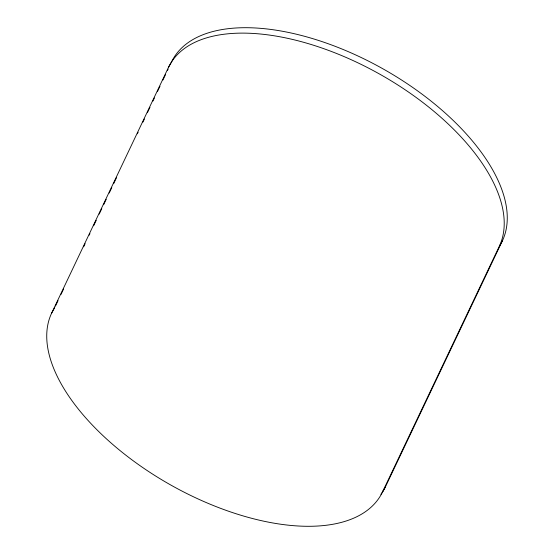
<?xml version="1.0" encoding="UTF-8"?>
<svg xmlns="http://www.w3.org/2000/svg" width="554" height="554" viewBox="0 0 554 554"><rect width="100%" height="100%" fill="white"/><g stroke="black" fill="none" stroke-linecap="round" stroke-linejoin="round"><path stroke-width="0.83" d="M51.667 313.072L168.423 67.498L171.477 62.083A188.138 94.637 29.4 0 1 377.613 65.884A188.138 94.637 29.4 0 1 502.333 240.928L385.577 486.502L382.523 491.917A188.138 94.637 29.4 0 1 176.387 488.116A188.138 94.637 29.4 0 1 51.667 313.072L54.714 307.65A188.138 94.637 29.4 0 0 54.368 308.405M55.455 306.092L58.052 300.635M61.016 294.403L63.613 288.946M83.626 246.842L85.108 243.725M89.187 235.152L89.928 233.594M93.633 225.797L96.23 220.34M99.194 214.1L101.791 208.643M103.646 204.745L106.236 199.288M109.2 193.055L111.797 187.598M113.653 183.699L116.617 177.46M137.371 133.805L138.112 132.247M142.932 122.109L144.414 118.992M147.378 112.753L149.975 107.296M152.939 101.063L154.421 97.94M157.391 91.708L159.981 86.251M162.945 80.011L165.542 74.555M167.398 70.656L168.139 69.098M382.523 491.917L499.286 246.35L502.333 240.928M168.423 67.498A188.138 94.637 29.4 0 1 374.559 71.3A188.138 94.637 29.4 0 1 499.286 246.35M385.577 486.502A188.138 94.637 29.4 0 1 380.917 494.3"/></g></svg>
